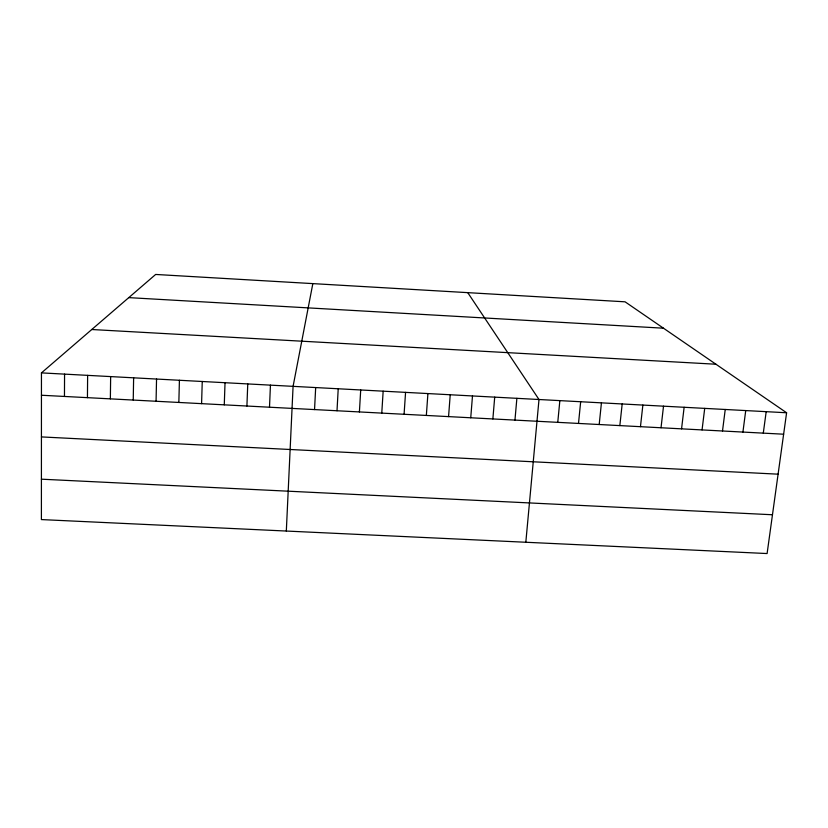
<?xml version="1.0" encoding="UTF-8"?>
<svg xmlns="http://www.w3.org/2000/svg" width="828" height="828" viewBox="0 0 828 828"><rect width="100%" height="100%" fill="white"/><g stroke="black" fill="none" stroke-linecap="round" stroke-linejoin="round"><path stroke-width="1.24" d="M41.452 372.89L41.4 519.58L767.101 553.549L786.6 412.758L625.068 301.816L155.664 274.451L41.452 372.89L786.6 412.758M64.46 396.446L64.563 374.121M87.437 397.657L87.633 375.363M110.362 398.858L110.652 376.595M133.236 400.059L133.629 377.816M156.068 401.259L156.544 379.048M178.848 402.449L179.417 380.269M201.587 403.65L202.249 381.491M224.274 404.84L225.03 382.712M246.91 406.03L247.758 383.923M269.504 407.21L270.445 385.144M286.322 531.038L293.081 386.355L312.839 283.611M314.547 409.581L315.675 387.566M337.006 410.76L338.217 388.767M359.404 411.93L360.708 389.967M381.77 413.11L383.157 391.168M404.085 414.279L405.565 392.368M426.348 415.449L427.91 393.569M448.569 416.608L450.225 394.759M470.739 417.778L472.488 395.95M492.867 418.937L494.709 397.14M514.954 420.096L516.879 398.33M525.821 542.257L538.997 399.51L467.758 292.646M557.761 422.342L559.852 400.628M578.503 423.429L580.666 401.746M599.193 424.516L601.438 402.853M619.841 425.602L622.18 403.96M640.458 426.679L642.87 405.068M661.023 427.765L663.518 406.175M681.558 428.842L684.135 407.272M702.051 429.918L704.711 408.38M722.502 430.995L725.235 409.477M742.923 432.061L745.728 410.574M763.292 433.127L766.19 411.671M41.41 479.184L772.472 514.757M41.431 436.915L778.092 474.175M41.441 395.246L783.63 434.203M91.784 329.513L715.93 364.227M128.775 297.625L663.466 328.199"/></g></svg>
